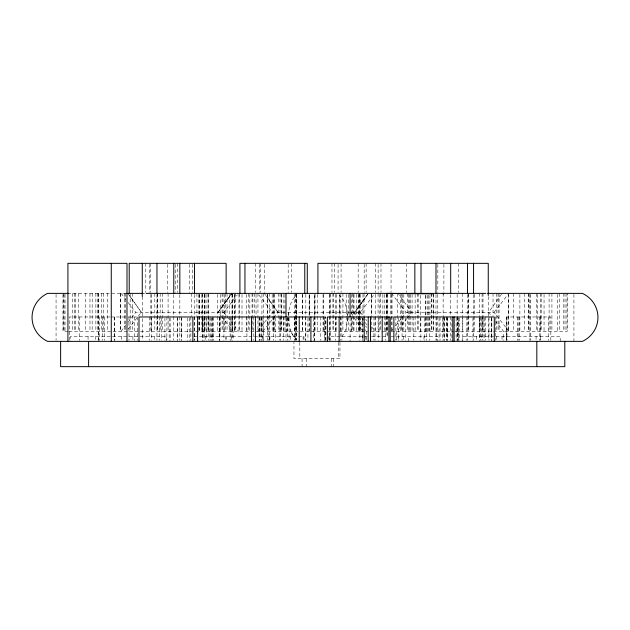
<?xml version="1.0" encoding="UTF-8"?>
<svg xmlns="http://www.w3.org/2000/svg" width="630" height="630" viewBox="0 0 630 630"><rect width="100%" height="100%" fill="white"/><g stroke="black" fill="none" stroke-linecap="round" stroke-linejoin="round"><path stroke-width="0.47" stroke-dasharray="3.15 2.36" d="M314.441 315.614L314.63 294.226M408.453 341.365L408.453 336.318M288.461 315.614C288.611 308.188 290.871 300.384 296.431 295.179L296.431 315.441M347.476 318.252C347.421 325.285 345.571 332.561 340.885 337.971M367.762 294.171L354.682 312.322L367.77 294.171L354.761 312.322L357.745 316.11M501.567 294.171L488.565 312.322L491.558 316.11M231.218 294.171L218.13 312.322L231.785 293.375L218.208 312.322L221.193 316.11M121.094 331.27L125.787 325.206M128.134 322.174L135.765 312.322L223.823 312.322L237.329 294.895M257.662 331.27L267.64 318.386M268.23 317.63L272.333 312.322L350.264 312.322M350.902 312.322L360.36 312.322L375.031 293.375M391.443 331.27L393.199 328.994M395.553 325.962L401.42 318.386M402.011 317.63L406.114 312.322L494.07 312.322L508.843 331.27M494.07 312.322L507.662 294.895M128.244 328.994L141.388 312.322L128.378 294.171M263.001 331.27L273.16 318.386M273.759 317.63L277.94 312.322L264.364 293.375L278.011 312.322M406.933 318.386L396.774 331.27L396.774 340.452M407.531 317.63L411.721 312.322L398.152 293.375M67.607 293.375L126.472 293.375M141.569 293.375L147.097 293.375M109.88 316.977L69.395 316.977L69.395 340.397M110.801 316.977L126.339 316.977M128.016 316.977L137.663 316.977M193.284 316.977L196.324 316.977M324.025 316.977L325.907 316.977L325.907 340.397M391.112 316.977L393.12 316.977M495.314 316.977L495.723 316.977L495.723 340.397M68.032 331.27L62.953 331.27L62.953 294.328M68.914 331.27L311.33 331.27M311.448 331.27L368.164 331.27M370.771 331.27L382.898 331.27M383.111 331.27L389.576 331.27M391.348 331.27L454.049 331.27M454.931 331.27L567.362 331.27L567.362 293.375M193.859 336.318L303.959 336.318L303.959 341.365M367.329 336.318L328.734 336.318L328.734 340.531M371.535 336.318L387.82 336.318M390.994 336.318L437.716 336.318L437.716 341.365M296.431 316.41L296.431 339.562C290.391 333.939 288.375 325.363 288.39 317.37M296.431 339.562L291.989 333.766L290.186 329.561M495.141 320.654L503.512 331.27L503.512 340.452M358.344 316.866L363.124 322.93M365.51 325.962L366.707 327.474M221.791 316.866L233.147 331.27L233.147 340.452M391.443 293.375L406.114 312.322M360.36 312.322L363.297 316.11M365.644 319.142L366.817 320.654M371.511 326.718L375.031 331.27M258.836 294.895L272.333 312.322M223.823 312.322L226.761 316.11M227.351 316.866L238.502 331.27M121.094 293.375L125.787 299.439M128.134 302.471L135.765 312.322M357.745 312.322L361.581 317.599M361.77 317.851L363.234 319.859M365.219 322.584L366.943 324.954M127.803 293.375L141.459 312.322M353.635 312.322L356.832 317.166M357.289 317.851L363.148 326.702M365.164 329.742L366.172 331.27M350.997 312.322L354.036 317.268M354.469 317.969L362.652 331.27M347.516 317.37C347.539 309.354 345.39 300.77 339.294 295.179L339.294 315.441M314.646 341.365L314.441 317.37M573.93 294.36L573.93 341.365M566.913 293.375L566.913 331.27M565.039 293.375L565.039 331.27M563.795 293.375L563.795 331.27M560.212 341.365L560.212 336.318L462.57 336.318L462.57 341.365M559.464 293.375L559.464 331.27M557.361 294.328L557.361 331.27M551.919 293.375L551.919 331.27M550.833 340.397L550.833 316.977L506.441 316.977L506.441 340.397M549.092 293.375L549.092 331.27M548.572 316.977L548.572 340.397M544.044 294.328L544.044 331.27M541.099 293.375L541.099 331.27M540.863 293.375L540.863 331.27M540.572 336.318L540.572 341.365M540.28 316.977L540.28 340.397M539.43 316.977L539.43 340.397M537.303 294.328L537.303 331.27M536.24 293.375L536.24 331.27M536.083 336.318L536.083 341.365M530.232 294.36L530.232 340.389M529.885 294.36L529.885 340.389M528.838 293.375L528.838 331.27M528.578 293.375L528.578 331.27M524.711 293.375L524.711 331.27M519.884 294.328L519.884 331.27M519.348 316.977L519.348 340.397M518.144 316.977L518.144 340.397M517.261 316.977L517.261 340.397M513.379 293.375L513.379 331.27M508.725 294.328L508.725 331.27M508.26 293.375L508.26 331.27M506.985 316.977L506.985 340.397M506.709 316.977L506.709 340.397M506.488 336.318L506.488 340.531M502.039 336.318L502.039 340.531M499.047 293.375L499.047 331.27M498.054 293.375L498.054 331.27M496.645 336.318L496.645 341.365M496.464 293.375L496.464 331.27M493.03 293.375L493.03 316.11M491.825 317.953L491.825 340.397M491.723 316.977L491.723 340.397M491.25 317.953L491.25 340.397M488.998 316.977L488.998 340.397M488.258 296.502L488.258 340.397M485.454 316.977L485.454 340.397M484.352 317.953L484.352 340.397M483.092 317.953L483.092 340.397M483.005 293.375L483.005 331.27M482.297 316.977L482.297 340.397M482.1 293.375L482.1 331.27M481.328 317.953L481.328 340.397M480.698 316.977L480.698 340.397M479.847 317.953L479.847 340.397M479.706 293.375L479.706 331.27M479.296 317.953L479.296 340.397M476.304 336.318L476.304 341.365M474.406 294.328L474.406 331.27M473.563 294.549L473.563 340.397M472.925 317.953L472.925 340.397M468.626 294.328L468.633 331.27M468.421 293.375L468.421 331.27M467.507 294.549L467.507 340.397M466.83 316.977L466.83 340.397M462.814 317.953L462.814 340.397M462.577 293.375L462.577 331.27M459.766 317.953L459.766 340.397M458.585 263.34L458.585 292.407M457.679 316.977L457.679 340.397M457.545 316.977L457.545 340.397M457.144 294.328L457.136 340.397M456.144 317.953L456.144 340.397M451.883 317.953L451.883 340.397M450.686 294.549L450.686 340.397M447.402 317.953L447.402 340.397M447.127 316.977L447.127 340.397M446.883 316.977L446.883 340.397M446.859 316.977L446.859 340.397M444.465 317.953L444.465 340.397M444.15 316.977L444.15 340.397M443.89 264.309L443.89 292.407M443.843 316.977L443.843 340.397M443.142 293.375L443.142 331.27M442.701 317.953L442.701 340.397M440.047 316.977L440.047 340.397M439.031 317.953L439.031 340.397M437.834 264.309L437.834 292.407M437.708 294.328L437.708 331.27M436.661 316.977L436.661 340.397M435.991 294.549L435.991 340.397M433.771 294.328L433.771 331.27M433.59 293.375L433.59 331.27M431.865 293.375L431.865 331.27M431.66 293.375L431.66 331.27M429.928 295.273L429.928 331.27M429.384 316.977L429.384 340.397M428.416 295.273L428.416 331.27M427.636 295.273L427.636 331.27M426.337 316.977L426.337 340.397M425.88 295.273L425.88 331.27M425.778 295.273L425.778 331.27M424.36 317.953L424.36 340.397M423.982 336.318L423.982 341.365M420.84 317.953L420.84 340.397M420.58 295.273L420.58 331.27M418.186 293.375L418.186 331.27M417.28 293.375L417.28 331.27M415.146 294.328L415.146 331.27M413.815 316.977L413.815 340.397M412.091 294.328L412.091 331.27M410.602 294.328L410.602 331.27M409.65 294.328L409.65 331.27M408.453 294.328L408.453 331.27M407.248 293.375L407.256 331.27M406.319 263.34L406.319 292.407M405.807 317.953L405.807 340.397M403.822 294.328L403.822 331.27M403.641 336.318L403.641 340.531M402.231 294.328L402.231 331.27M402.074 316.977L402.074 340.397M401.239 293.375L401.239 331.27M400.42 294.328L400.42 331.27M398.759 317.953L398.759 340.397M398.247 336.318L398.247 341.365M397.27 293.375L397.27 331.27M395.868 316.977L395.868 340.397M392.025 294.328L392.025 331.27M391.561 294.328L391.561 331.27M391.049 263.34L391.049 292.407M390.695 294.328L390.695 316.11M387.206 294.36L387.206 336.318M387.041 293.375L387.041 336.318M386.907 294.328L386.907 331.27M386.395 294.328L386.395 331.27M385.214 316.977L385.214 340.397M384.339 294.328L384.339 331.27M382.867 294.328L382.867 316.11M380.993 263.34L380.993 292.407M380.402 293.375L380.402 331.27M379.827 294.328L379.827 331.27M378.787 317.953L378.787 340.397M378.134 264.309L378.134 292.407M378.079 293.375L378.079 331.27M375.575 294.328L375.575 331.27M375.322 263.34L375.322 292.407M375.047 316.977L375.047 340.397M373.921 316.977L373.921 340.397M371.708 294.328L371.708 331.27M371.448 293.375L371.448 316.11M366.526 331.27L366.526 341.365M366.125 263.34L366.125 292.407M365.802 336.318L365.802 341.365M364.179 264.309L364.179 292.407M364.045 293.375L364.045 316.11M363.022 317.953L363.022 340.397M362.982 294.328L362.982 331.27M362.817 336.318L362.817 340.531M362.549 317.953L362.549 340.397M360.51 294.352L360.51 331.27M359.887 317.953L359.887 340.397M359.423 293.375L359.423 331.27M359.187 294.328L359.187 331.27M358.958 294.328L358.958 331.27M358.549 294.352L358.549 331.27M358.179 263.34L358.179 292.407M356.241 294.328L356.241 331.27M353.942 294.328L353.942 331.27M353.839 294.328L353.839 331.27M352.65 293.375L352.65 331.27M351.43 294.328L351.43 331.27M351.193 318.008L351.193 331.27M350.075 317.866L350.075 341.365M348.366 294.328L348.366 331.27M347.201 312.157L347.201 322.591M346.193 294.328L346.193 331.27M342.925 293.375L342.925 331.27M341.893 316.977L341.893 340.397M341.082 263.34L341.082 292.407M340.822 294.328L340.822 331.27M340.216 316.977L340.216 340.397M339.964 342.326L339.964 358.635L293.95 358.635L293.95 342.326M339.373 294.36L339.373 315.906M338.404 342.326L338.404 358.635M338.074 264.309L338.074 292.407M336.491 294.328L336.491 331.27M335.743 316.977L335.743 340.397M335.247 294.328L335.247 331.27M334.506 263.34L334.506 292.407M333.372 293.375L333.372 331.27M333.372 358.635L333.372 366.66M332.923 293.375L332.923 331.27M331.978 263.34L331.978 292.407M331.215 358.635L331.215 366.66M330.136 293.375L330.081 340.397M329.994 294.328L329.97 340.397M329.805 294.36L329.805 340.389M329.584 336.318L329.584 341.365M324.206 317.953L324.206 340.397M323.544 294.328L323.497 331.27M323.064 294.328L323.064 331.27M320.796 316.977L320.796 340.397M317.614 294.328L317.614 331.27M315.079 294.328L315.079 331.27M314.756 294.36L314.756 340.389M313.669 317.953L313.669 340.397M309.637 294.328L309.637 316.11M307.944 317.953L307.944 340.397M306.4 358.635L306.4 366.66M305.826 294.36L305.826 340.389M305.385 316.977L305.385 340.397M303.117 336.318L303.117 341.365M302.699 294.328L302.699 331.27M302.558 294.328L302.558 331.27M302.085 358.635L302.085 366.66M299.809 342.326L299.809 358.635M296.722 294.36L296.722 340.389M296.643 293.375L296.643 331.27M295.974 293.375L295.974 331.27M295.58 293.375L295.58 340.397M295.06 316.977L295.06 340.397M294.753 316.977L294.753 340.397M294.541 294.328L294.541 331.27M291.564 263.34L291.564 292.407M290.556 336.318L290.556 341.365M289.075 317.953L289.075 340.397M288.69 312.157L288.69 322.591M288.186 264.309L288.186 292.407M287.721 316.977L287.721 340.397M287.304 318.008L287.304 331.27M286.5 318.008L286.5 331.27M286.02 317.866L286.02 340.389M284.996 294.328L284.996 331.27M283.846 294.328L283.846 331.27M283.657 316.977L283.657 340.397M281.271 294.328L281.271 331.27L281.208 293.375M280.61 316.977L280.61 340.397M280.051 293.375L280.051 331.27M279.893 316.977L279.893 340.397M278.751 293.375L278.854 331.27M275.649 317.953L275.649 340.397M274.144 294.328L274.144 331.27M274.018 293.375L274.018 331.27M273.735 294.328L273.735 331.27M273.333 316.977L273.333 340.397M272.184 294.328L272.184 331.27M269.876 336.318L269.876 340.531M269.632 293.375L269.569 340.397M269.435 336.318L269.435 340.531M268.852 316.977L268.852 340.397M267.443 293.375L267.522 340.397M267.396 294.328L267.396 331.27M264.592 264.309L264.592 292.407M263.726 293.375L263.718 340.397M262.978 317.953L263.001 341.365M262.71 336.318L262.71 341.365M261.93 294.328L261.93 331.27M261.466 316.977L261.466 340.397M261.088 317.953L261.088 340.397M260.678 263.34L260.678 292.407M259.954 316.977L259.954 340.397M259.71 264.309L259.71 292.407M259.347 316.977L259.347 340.397M259.048 317.953L259.048 340.397M257.954 293.375L257.954 331.27M256.04 294.328L256.04 316.11M255.646 263.34L255.646 292.407M254.614 293.375L254.614 316.11M253.166 316.977L253.166 340.397M252.866 293.375L252.866 331.27M252.055 293.375L252.055 316.11M249.827 294.328L249.827 331.27M248.354 293.375L248.354 331.27M246.936 316.977L246.936 340.397M246.298 294.328L246.298 331.27M242.007 294.328L242.007 331.27M239.18 293.375L239.18 331.27M239.006 294.328L239.006 331.27M235.423 293.375L235.423 331.27M234.832 294.328L234.832 331.27M234.234 294.328L234.234 331.27M232.517 293.375L232.517 331.27M232.273 294.328L232.273 331.27M232.234 317.953L232.234 340.397M231.974 294.328L231.974 331.27M231.486 336.318L231.486 341.365M231.029 317.953L231.029 340.397M230.147 316.977L230.147 340.397M229.422 294.328L229.422 331.27M227.044 293.375L227.044 331.27M226.706 336.318L226.706 341.365M225.445 293.375L225.445 331.27M225.524 336.318L225.524 340.531M224.241 294.328L224.241 331.27M223.91 317.953L223.91 340.397M223.044 293.375L223.044 331.27M222.091 293.375L222.091 331.27M220.602 294.328L220.602 331.27M219.87 317.953L219.87 340.397M219.602 316.977L219.602 340.397M219.327 316.977L219.327 340.397M217.555 294.328L217.555 331.27M213.2 316.977L213.2 340.397M212.869 317.953L212.869 340.397M212.68 316.977L212.68 340.397M211.523 317.953L211.523 340.397M210.916 316.977L210.916 340.397M209.955 317.953L209.955 340.397M208.853 316.977L208.853 340.397M208.743 294.328L208.743 331.27M208.12 293.375L208.12 331.27M206.923 294.328L206.923 331.27M206.687 317.953L206.687 340.397M205.23 336.318L205.23 341.365M205.065 294.328L205.065 331.27M204.766 294.328L204.766 331.27M204.577 317.953L204.577 340.397M204.277 294.328L204.277 331.27M203.309 317.953L203.309 340.397M202.773 293.375L202.773 331.27M202.624 317.953L202.624 340.397M202.269 317.953L202.269 340.397M202.198 294.352L202.198 331.27M201.852 294.352L201.852 331.27M199.419 294.328L199.419 331.27M199.112 294.328L199.112 331.27M198.922 294.328L198.922 331.27M196.914 293.375L196.914 316.11M194.528 294.549L194.528 340.397M194.166 316.977L194.166 340.397M192.292 264.309L192.292 292.407M191.504 293.375L191.504 316.11M190.835 316.977L190.835 340.397M189.425 264.309L189.425 292.407M189.354 317.953L189.354 340.397M187.787 317.953L187.787 340.397M181.692 316.977L181.692 340.397M181.282 317.953L181.282 340.397M179.834 294.549L179.834 340.397M177.684 317.953L177.684 340.397M177.424 263.34L177.424 292.407M177.211 316.977L177.211 340.397M175.479 264.309L175.479 292.407M173.778 294.549L173.778 340.397M170.155 317.953L170.155 340.397M169.163 317.953L169.163 340.397M168.084 293.375L168.084 331.27M167.753 264.309L167.753 292.407M166.887 316.977L166.887 340.397M166.564 340.531L166.564 336.318L70.623 336.318L70.623 341.365M164.91 317.953L164.91 340.397M162.682 293.375L162.682 331.27M161.39 317.953L161.39 340.397M160.178 293.375L160.178 331.27M159.658 316.977L159.658 340.397M157.744 293.375L157.744 331.27M157.39 293.375L157.39 331.27M156.957 294.549L156.957 340.397M154.822 293.375L154.822 331.27M154.366 336.318L154.366 341.365M151.476 294.328L151.476 331.27M151.35 317.953L151.35 340.397M150.846 294.328L150.846 331.27M150.657 263.34L150.657 292.407M149.373 264.309L149.373 292.407M149.389 316.977L149.389 340.397M145.798 263.34L145.798 292.407M142.262 296.502L142.262 340.397M137.356 316.977L137.356 340.397M134.221 316.977L134.221 340.397M132.891 336.318L132.891 341.365M132.552 293.375L132.552 331.27M130.166 293.375L130.166 331.27M128.977 316.977L128.977 340.397M125.354 293.375L125.354 331.27M124.756 293.375L124.756 331.27M121.732 336.318L121.732 341.365M120.59 293.375L120.59 331.27M120.417 293.375L120.417 331.27M114.558 316.977L114.558 340.397M114.337 316.977L114.337 340.397M107.541 293.375L107.541 331.27M104.226 316.977L104.226 340.397M103.556 293.375L103.556 331.27M102.525 316.977L102.525 340.397M101.643 293.375L101.643 331.27M99.39 316.977L99.39 340.397M98.776 293.375L98.776 340.389M98.406 293.375L98.406 341.365M97.658 293.375L97.658 331.27M95.87 293.375L95.87 331.27M95.295 336.318L95.295 340.531M92.193 293.375L92.145 331.27M89.964 293.375L89.964 331.27M88.058 336.318L88.058 341.365M85.578 293.375L85.578 331.27M79.726 316.977L79.726 340.397M78.38 293.375L78.38 331.27M75.742 293.375L75.742 331.27M74.592 293.375L74.592 331.27M72.285 293.375L72.285 331.27M65.047 294.328L65.047 331.27M64.016 294.328L64.016 331.27M63.614 293.375L63.614 331.27M56.062 294.36L56.062 340.389M458.561 340.397L458.561 317.953L458.514 340.397M325.08 340.397L325.08 316.977L325.056 340.397M309.196 331.27L309.196 294.328L309.149 331.27"/><path stroke-width="0.94" d="M410.437 293.375L412.508 293.375M443.166 294.013L443.536 293.375L443.583 294.194M68.709 293.375L47.526 293.375C26.901 303.447 26.901 331.301 47.526 341.365L582.466 341.365C603.099 331.301 603.099 303.447 582.466 293.375L487.565 293.375M126.472 293.375L143.002 293.375M146.144 293.375L485.903 293.375M196.741 316.977L323.962 316.977M387.041 293.375L432.558 293.887M564.803 341.365L564.803 366.66L60.622 366.66L60.622 341.365M536.823 341.365L536.823 366.66M494.282 341.365L494.282 316.977L393.876 316.977L393.876 341.365M488.258 295.525L488.258 263.34L317.922 263.34L317.922 293.375M473.563 263.34L473.563 293.572M467.507 263.34L467.507 293.572M454.128 316.977L454.128 341.365M452.812 316.977L452.812 341.365M450.686 263.34L450.686 293.572M435.991 263.34L435.991 293.572M421.013 263.34L421.013 293.375M414.847 263.34L414.847 293.375M390.214 341.365L390.214 316.977L327.387 316.977L327.387 341.365M388.899 316.977L388.899 341.365M382.205 316.977L382.205 341.365M370.471 316.977L370.471 341.365M368.219 316.977L368.219 341.365M364.227 316.977L364.227 341.365M350.075 293.375L350.075 316.882M339.129 316.977L339.129 341.365M310.905 316.977L310.905 341.365M307.282 293.375L307.282 263.34L239.92 263.34L239.92 293.375M304.77 263.34L304.77 293.375M299.234 316.977L299.234 341.365M286.02 293.375L286.02 316.882M255.41 316.977L255.41 341.365M251.472 316.977L251.472 341.365M244.952 263.34L244.952 293.375M226.139 293.375L226.139 263.34L129.213 263.34L129.213 293.375M197.599 316.977L197.599 341.365M194.528 263.34L194.528 293.572M192.867 341.365L192.867 316.977L138.994 316.977L138.994 341.365M179.834 263.34L179.834 293.572M173.778 263.34L173.778 293.572M156.957 263.34L156.957 293.572M142.262 263.34L142.262 296.502M126.992 341.365L126.992 263.34L67.922 263.34L67.922 341.365M111.266 263.34L111.266 341.365M88.602 341.365L88.602 366.66"/></g></svg>
